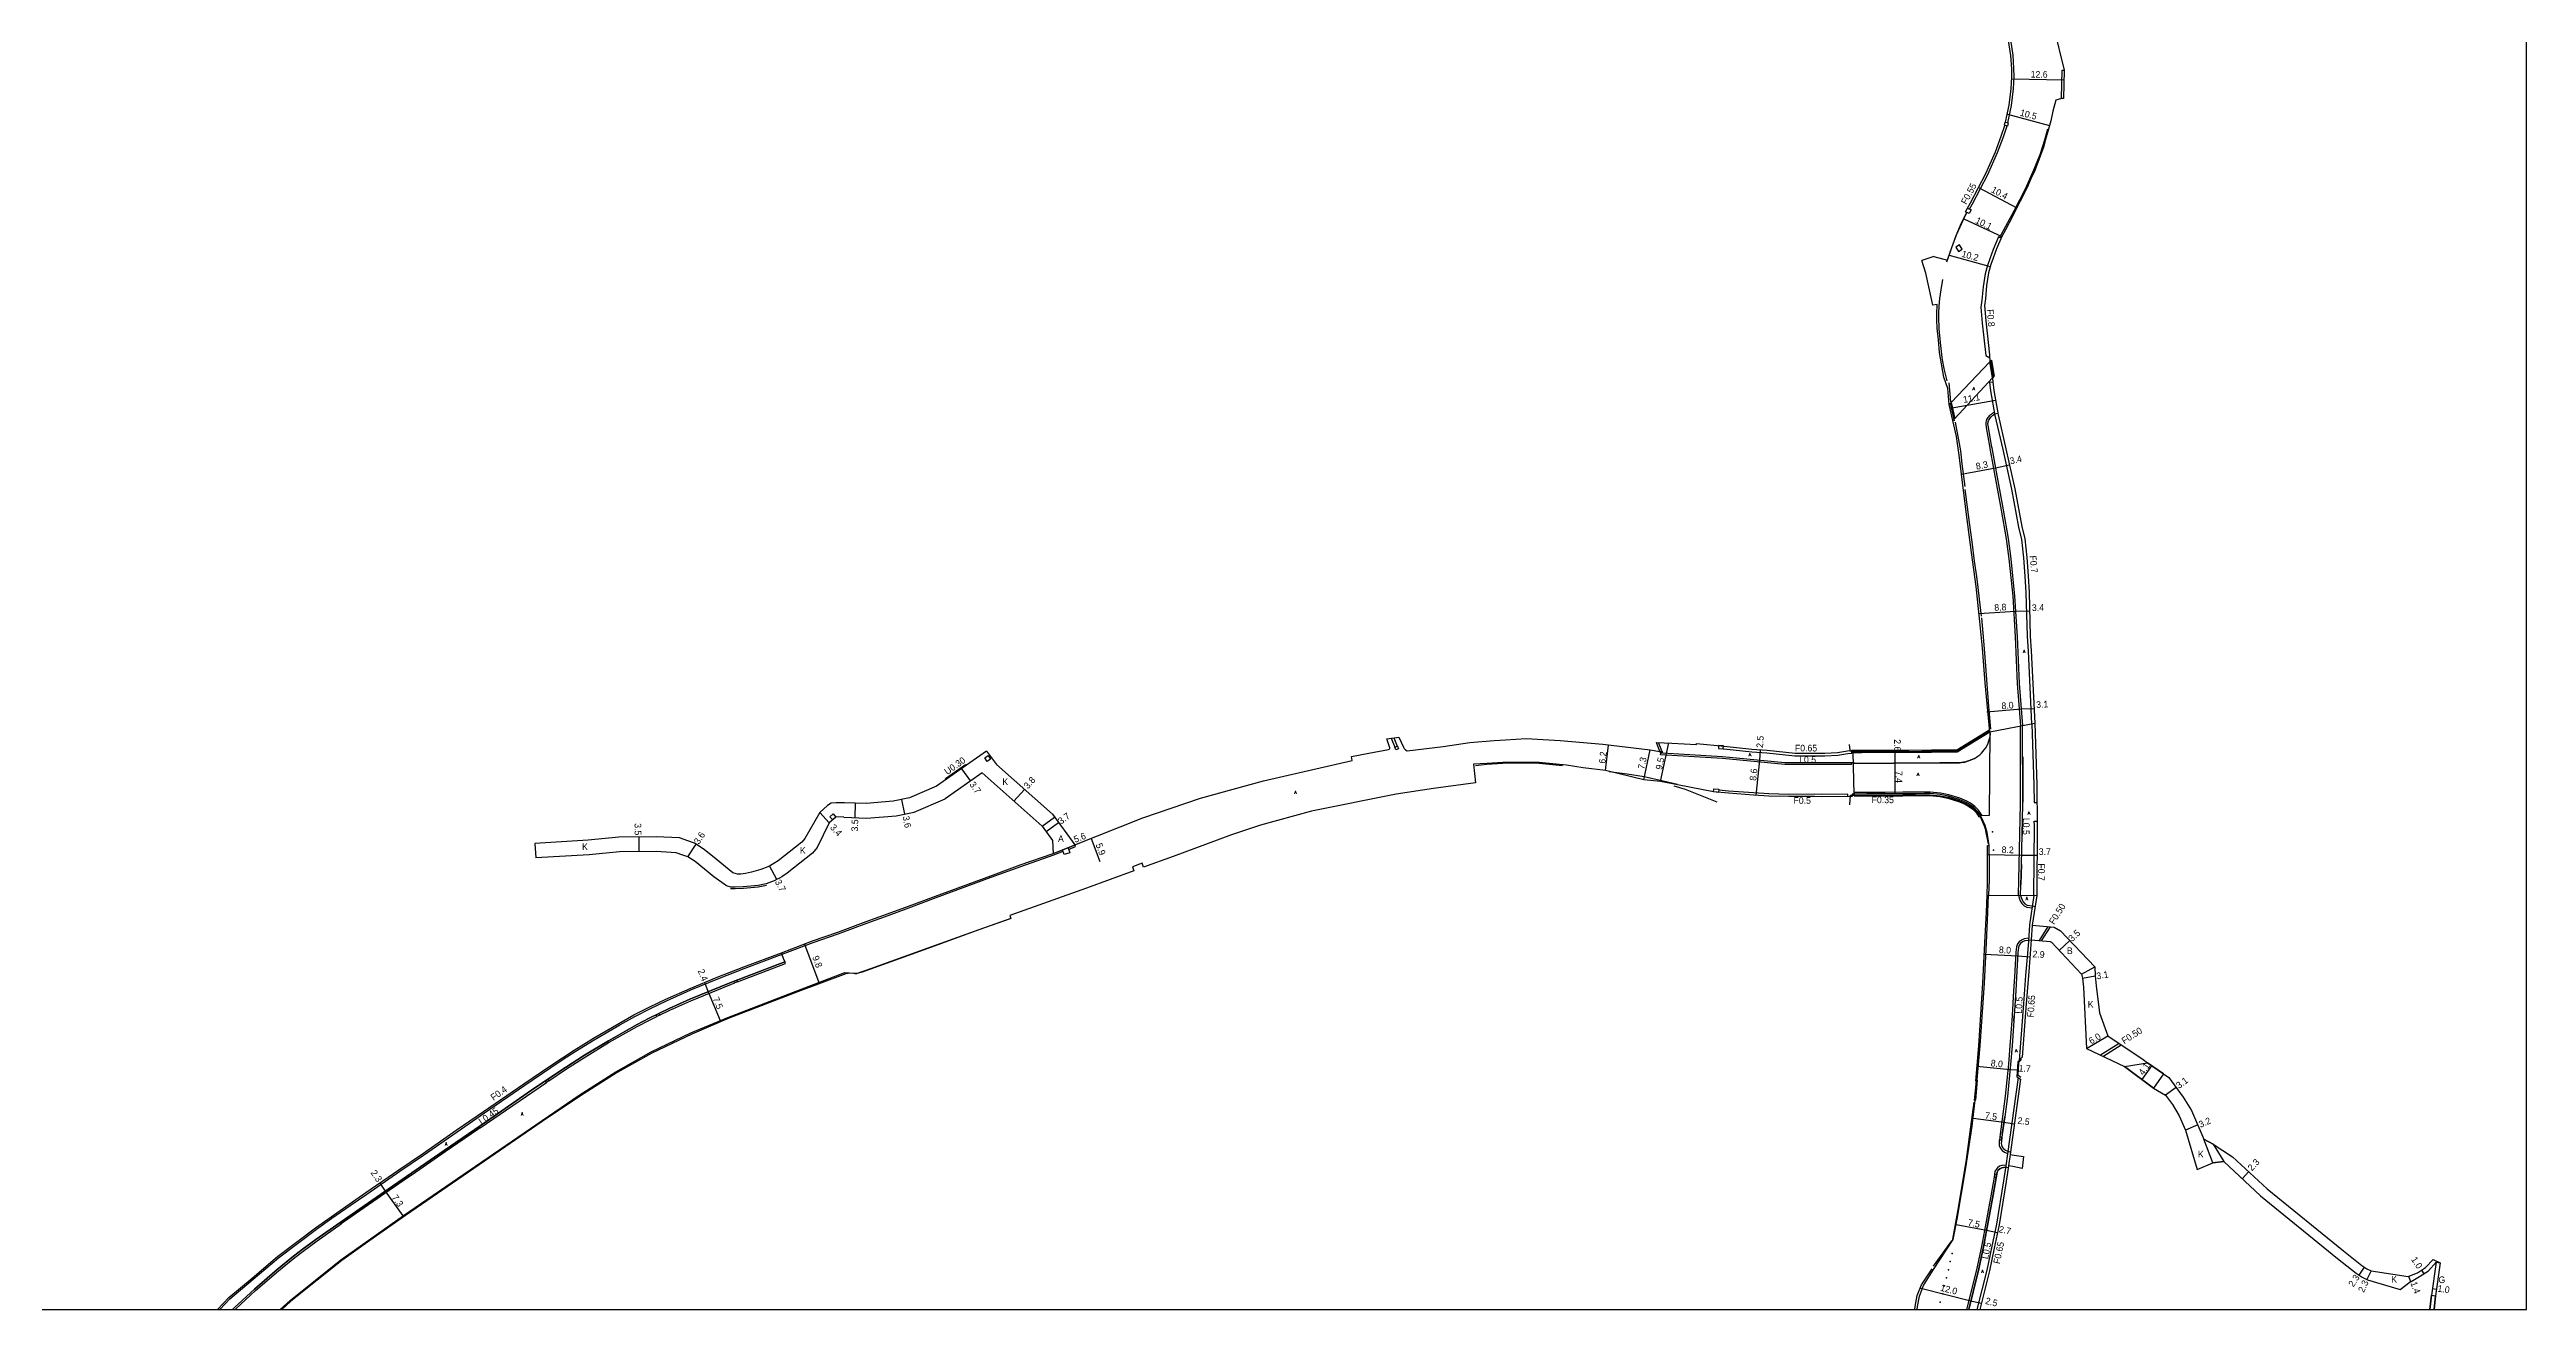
# Model space of a CAD drawing. Header units: metres. Extents: x -4000 to -800, y -99000 to -96000.
# Drawn here: x -1396 to -800, y -99000 to -98697 of the extents above; entities that cross this region are included whole.
import ezdxf

# ---------------------------------------------------------------- set-up
doc = ezdxf.new("R2010")
doc.units = ezdxf.units.M
doc.header["$LTSCALE"] = 2.5
for name, color, linetype in [('側溝・桝', 7, 'Continuous'), ('図郭', 7, 'Continuous'), ('幅員', 7, 'Continuous'), ('歩道・分離帯・安全施設', 7, 'Continuous'), ('舗装', 7, 'Continuous'), ('道路', 7, 'Continuous')]:
    doc.layers.add(name, color=color, linetype=linetype)
doc.styles.get("Standard").update_dxf_attribs({"font": ''})
doc.styles.add('YOKO_DECO', font='txt.shx', dxfattribs={"bigfont": 'extfont.shx'})
doc.styles.get('Standard').set_extended_font_data('@MS PGothic')

msp = doc.modelspace()

# ---------------------------------------------------------------- linework, layer by layer
at = {"layer": '側溝・桝'}
for points in [[(-924.72, -98714.58), (-923.82, -98710.43), (-923.32, -98706.43), (-923.19, -98703.56), (-923.23, -98701.54), (-923.41, -98698.3), (-924.08, -98694.18), (-924.71, -98691.38), (-925.38, -98689.04), (-927.08, -98684.27), (-928.89, -98680.14), (-931.17, -98675.77)], [(-911.84, -98708.72), (-911.67, -98701.88), (-911.18, -98701.94)], [(-933.92, -98735.35), (-933.23, -98734.08), (-929.5, -98727), (-927.16, -98721.76), (-925.76, -98717.98), (-924.91, -98715.34)], [(-926.32, -98742.26), (-926.94, -98741.99), (-928.26, -98745.03), (-929.07, -98747.28), (-929.62, -98748.9), (-930.18, -98750.93), (-930.67, -98754.03), (-930.94, -98757.26), (-931.18, -98758.96), (-930.88, -98762.75), (-930.01, -98770.52), (-929.07, -98771.13)], [(-918.92, -98859.12), (-919.78, -98841.65), (-920.02, -98838.08), (-920.27, -98827.59), (-920.51, -98823.62), (-920.87, -98819.24), (-921.37, -98814.79), (-922.08, -98811.81), (-923.73, -98802.72), (-925.86, -98793.18), (-927.75, -98784.99), (-928.79, -98779.05), (-929.02, -98776.93), (-928.3, -98776.86)], [(-927.88, -98784.21), (-928.41, -98784.48), (-928.59, -98784.6), (-928.75, -98784.72), (-928.86, -98784.8), (-928.96, -98784.88), (-929.11, -98785.01), (-929.18, -98785.08), (-929.38, -98785.29), (-929.52, -98785.46), (-929.69, -98785.71), (-929.82, -98785.98), (-929.95, -98786.33), (-930.01, -98786.66), (-930.04, -98787.02), (-929.89, -98787.87), (-929.15, -98792.32), (-929.02, -98792.88), (-928.12, -98797.72), (-926.3, -98807.72), (-925.13, -98814.66), (-924.43, -98819.49), (-923.54, -98828.47), (-922.96, -98838.25), (-922.46, -98849.43), (-921.68, -98859.65)], [(-1073, -98862.61), (-1072.09, -98864.76)], [(-1072.39, -98862.52), (-1071.54, -98864.53)], [(-1007.93, -98865.63), (-1008.69, -98863.64)], [(-922.18, -98900.39), (-921.96, -98892.97), (-921.64, -98878.46), (-921.68, -98859.65)], [(-918.92, -98859.12), (-918.44, -98873.81), (-918.39, -98878.06), (-917.7, -98878.06)], [(-1179.97, -98872.5), (-1180.14, -98872.25), (-1175.37, -98868.9), (-1175.2, -98869.15)], [(-962.29, -98868.46), (-962.29, -98868.94), (-969.03, -98868.96), (-978.37, -98868.91), (-993.34, -98867.45), (-1008.21, -98866.56), (-1008.19, -98866.27)], [(-993.14, -98865.12), (-992.98, -98865.13), (-986.29, -98865.89), (-982.65, -98866.13), (-975.9, -98866.82), (-968.71, -98866.82), (-965.59, -98866.71), (-963.18, -98866.3), (-962.2, -98866.17), (-962.2, -98866.01)], [(-963.21, -98876.61), (-963.22, -98876.08), (-969.4, -98876.13), (-971.19, -98876.07), (-977.36, -98876.11), (-982.15, -98876), (-985.86, -98875.77), (-991.84, -98875.31), (-994.21, -98875.08)], [(-931.3, -98881.27), (-930.99, -98881.07), (-931.25, -98880.65), (-931.8, -98879.89), (-932.67, -98878.99), (-933.71, -98878.25), (-934.55, -98877.74), (-936.26, -98877.03), (-938.9, -98876.21), (-940.92, -98875.8), (-943.39, -98875.54), (-944.73, -98875.54), (-946.93, -98875.58), (-949.94, -98875.61), (-954.24, -98875.63), (-958.61, -98875.63), (-961.71, -98875.65), (-961.7, -98876.02)], [(-918.43, -98900.43), (-918.33, -98883.62), (-918.34, -98882.53), (-917.65, -98882.52)], [(-1354.67, -99000), (-1352.26, -98997.45), (-1346.66, -98992.73), (-1340.55, -98987.6), (-1331.42, -98980.67), (-1327.69, -98978.03), (-1323.33, -98974.99), (-1319.3, -98972.24), (-1311.39, -98966.76), (-1305.71, -98962.88), (-1297.57, -98957.24), (-1291, -98952.7), (-1281.34, -98946.02), (-1275.08, -98941.77), (-1272.07, -98939.8), (-1269.23, -98937.99), (-1264.63, -98935.11), (-1258.51, -98931.54), (-1254.89, -98929.51), (-1251.09, -98927.6), (-1247.22, -98925.74), (-1241.36, -98923.15), (-1234.93, -98920.48), (-1228.54, -98917.99), (-1219.47, -98914.58), (-1211.99, -98911.74), (-1205.95, -98909.66), (-1199.07, -98907.06), (-1193.97, -98905.23), (-1188.94, -98903.36), (-1182.4, -98900.94), (-1169.14, -98896.04), (-1162.07, -98893.43), (-1154.12, -98890.66), (-1151.88, -98889.79)], [(-1154.3, -98890.3), (-1152.01, -98889.41)], [(-1150.69, -98888.97), (-1149.08, -98888.27)], [(-1150.56, -98889.35), (-1148.88, -98888.67)], [(-1148.88, -98888.67), (-1149.08, -98888.27)], [(-922.18, -98900.39), (-922, -98901.05), (-921.74, -98901.71), (-921.34, -98902.33), (-920.75, -98902.88), (-920.11, -98903.22), (-918.9, -98903.43)], [(-918.43, -98900.43), (-919.49, -98907.52), (-919.78, -98911.4), (-920.02, -98914.42)], [(-919.73, -98910.71), (-920.76, -98910.82), (-921.46, -98911.15), (-921.99, -98911.54), (-922.39, -98912.09), (-922.64, -98912.75), (-922.8, -98914.03), (-923.13, -98920.11), (-923.32, -98923.33), (-923.69, -98929.33), (-923.78, -98930.52), (-924.22, -98936.56), (-924.56, -98940.99), (-925.32, -98948.73), (-925.98, -98953.58), (-926.55, -98957.84), (-926.64, -98958.52)], [(-918.84, -98907.6), (-919.1, -98911.09)], [(-915.06, -98907.91), (-917.16, -98911.25)], [(-916.59, -98911.3), (-914.49, -98907.96)], [(-1230.18, -98921.17), (-1218.67, -98916.8), (-1218.82, -98916.41)], [(-920.02, -98914.42), (-920.43, -98919.7), (-920.96, -98926.37), (-921.99, -98940.08)], [(-1248.93, -98929.21), (-1246.45, -98928.02), (-1241.43, -98925.78), (-1231.65, -98921.73), (-1230.82, -98921.41)], [(-1275.54, -98944.99), (-1271.28, -98942.14), (-1266.76, -98939.21), (-1261.01, -98935.74), (-1254.3, -98931.93), (-1251.2, -98930.31), (-1249.55, -98929.51)], [(-897.94, -98936.04), (-902.39, -98938.87)], [(-901.85, -98939.12), (-897.48, -98936.34)], [(-1292.06, -98956.33), (-1276.13, -98945.39)], [(-922.24, -98944.21), (-924.78, -98962.54), (-925.23, -98965.48), (-925.79, -98969.09), (-927.41, -98979.5), (-928.64, -98985.19)], [(-1292.63, -98956.72), (-1300.44, -98962.1), (-1308.44, -98967.6)], [(-926.72, -98959.18), (-926.76, -98959.45), (-926.81, -98960.06), (-926.78, -98960.53), (-926.63, -98960.98), (-926.35, -98961.43), (-926.05, -98961.8), (-925.53, -98962.14), (-924.77, -98962.46)], [(-925.2, -98965.29), (-926.14, -98965.35), (-926.7, -98965.51), (-927.16, -98965.9), (-927.51, -98966.34), (-927.81, -98966.84), (-927.9, -98967.44)], [(-924.15, -98962.75), (-924.56, -98965.44)], [(-1309.04, -98968.01), (-1313.93, -98971.38), (-1324.88, -98979.01)], [(-928.03, -98968.21), (-928.7, -98972.3), (-930.35, -98981.02), (-931.03, -98984.86), (-932.17, -98990.08), (-933.52, -98995.62), (-934.62, -99000)], [(-1351.01, -99000), (-1350.91, -98999.9), (-1346.05, -98995.43), (-1340.57, -98990.69), (-1336.64, -98987.53), (-1334.59, -98985.94), (-1331.29, -98983.52), (-1325.48, -98979.43)], [(-928.64, -98985.19), (-929.78, -98990.53), (-932.14, -99000)]]:
    msp.add_lwpolyline(points, dxfattribs=at)
for points in [[(-925.36, -98714.41), (-924.59, -98714.61), (-924.79, -98715.38), (-925.55, -98715.18)], [(-934.03, -98736.43), (-934.87, -98735.96), (-934.4, -98735.08), (-933.55, -98735.55)], [(-936.6, -98745.51), (-935.73, -98745), (-936.36, -98743.95), (-937.22, -98744.46)], [(-994.25, -98864.37), (-994.31, -98865.08), (-993.15, -98865.18), (-993.09, -98864.47)], [(-1169.92, -98866.78), (-1169.35, -98867.6), (-1170.17, -98868.17), (-1170.74, -98867.35)], [(-1071.22, -98865.12), (-1071.88, -98865.4), (-1072.14, -98864.78), (-1071.48, -98864.5)], [(-1007.93, -98865.63), (-1007.75, -98866.1), (-1008.19, -98866.27), (-1008.37, -98865.8)], [(-995.39, -98874.78), (-994.2, -98874.89), (-994.26, -98875.62), (-995.45, -98875.51)], [(-1207.21, -98880.81), (-1206.54, -98881.55), (-1207.28, -98882.23), (-1207.95, -98881.49)], [(-1152.01, -98889.41), (-1150.69, -98888.97), (-1150.29, -98890.15), (-1151.61, -98890.59)], [(-1230.33, -98920.77), (-1230.18, -98921.17), (-1230.82, -98921.41), (-1230.97, -98921.01)], [(-1249.55, -98929.51), (-1249.73, -98929.13), (-1249.11, -98928.83), (-1248.93, -98929.21)], [(-1276.37, -98945.03), (-1275.78, -98944.64), (-1275.54, -98944.99), (-1276.13, -98945.39)], [(-1292.87, -98956.36), (-1292.31, -98955.98), (-1292.06, -98956.33), (-1292.63, -98956.72)], [(-926.12, -98958.58), (-926.64, -98958.52), (-926.72, -98959.18), (-926.21, -98959.25)], [(-1309.28, -98967.66), (-1308.68, -98967.25), (-1308.44, -98967.6), (-1309.04, -98968.01)], [(-927.4, -98967.53), (-927.9, -98967.44), (-928.03, -98968.21), (-927.52, -98968.29)], [(-1325.71, -98979.08), (-1325.12, -98978.67), (-1324.88, -98979.01), (-1325.48, -98979.43)]]:
    msp.add_lwpolyline(points, close=True, dxfattribs=at)
at = {"layer": '図郭'}
msp.add_lwpolyline([(-1600, -99000), (-800, -99000), (-800, -98400), (-1600, -98400)], close=True, dxfattribs=at)
at = {"layer": '幅員'}
for points in [[(-923.77, -98703.98), (-911.22, -98704.21)], [(-924.83, -98712.5), (-914.72, -98715.24)], [(-931.78, -98730.16), (-922.57, -98735.01)], [(-935.31, -98737.68), (-926.17, -98741.9)], [(-938.8, -98746.45), (-928.93, -98749.15)], [(-938.61, -98783.24), (-927.66, -98781.32)], [(-935.84, -98799.09), (-927.67, -98797.56)], [(-927.67, -98797.56), (-924.31, -98796.81)], [(-931.65, -98832.59), (-922.86, -98832.06)], [(-922.86, -98832.06), (-919.45, -98831.98)], [(-929.77, -98856.25), (-921.48, -98855.57)], [(-921.48, -98855.57), (-918.4, -98855.42)], [(-1021.46, -98870.39), (-1020.73, -98864.24)], [(-1008.2, -98873.04), (-1006.22, -98863.75)], [(-1176.31, -98869.93), (-1174.18, -98872.96)], [(-1012.25, -98872.57), (-1010.73, -98865.43)], [(-985.19, -98876.35), (-984.36, -98867.84)], [(-984.36, -98867.84), (-984.2, -98865.37)], [(-951.91, -98865.95), (-951.9, -98868.59)], [(-951.9, -98868.59), (-951.88, -98875.99)], [(-1161.19, -98874.9), (-1163.73, -98877.74)], [(-1208.12, -98882.99), (-1210.41, -98880.47)], [(-1201.86, -98878.2), (-1201.97, -98881.7)], [(-1190.78, -98877.36), (-1190.05, -98880.89)], [(-1253.93, -98886.37), (-1253.88, -98889.87)], [(-1242.09, -98891.14), (-1240.13, -98888.11)], [(-1152.98, -98882.94), (-1155.96, -98885.13)], [(-1145.1, -98886.69), (-1143.08, -98892.22)], [(-1220.72, -98896.58), (-1222.48, -98893.32)], [(-1154.3, -98890.3), (-1149.08, -98888.27)], [(-929.58, -98890.56), (-921.39, -98890.74)], [(-921.39, -98890.74), (-917.68, -98890.76)], [(-912.35, -98913.63), (-909.8, -98911.24)], [(-1214.1, -98912.12), (-1210.62, -98921.32)], [(-930.36, -98914.53), (-922.34, -98914.95)], [(-922.34, -98914.95), (-919.42, -98915.18)], [(-1238.12, -98921.37), (-1237.21, -98923.57)], [(-1237.21, -98923.57), (-1234.32, -98930.52)], [(-906.76, -98920.28), (-903.71, -98919.75)], [(-905.83, -98937.27), (-900.67, -98934.21)], [(-932.13, -98941.49), (-924.16, -98942.27)], [(-892.42, -98944.7), (-890.07, -98941.36)], [(-924.16, -98942.27), (-922.42, -98942.37)], [(-884.26, -98946.58), (-886.76, -98948.42)], [(-933.08, -98953.97), (-925.64, -98954.97)], [(-925.64, -98954.97), (-923.12, -98955.32)], [(-879.05, -98955.62), (-881.98, -98956.9)], [(-1316.2, -98969.6), (-1314.87, -98971.52)], [(-1314.87, -98971.52), (-1310.64, -98977.5)], [(-868.36, -98968.55), (-866.8, -98966.86)], [(-937.15, -98979.56), (-929.81, -98980.95)], [(-929.81, -98980.95), (-927.18, -98981.51)], [(-945.62, -98994.86), (-933.57, -98997.89)], [(-840.22, -98991.77), (-838.96, -98989.85)], [(-837.38, -98990.7), (-838.35, -98992.78)], [(-828.36, -98992), (-827.88, -98993.31)], [(-825.22, -98990.56), (-824.67, -98991.4)], [(-822.64, -98994.99), (-821.65, -98995.13)], [(-933.57, -98997.89), (-931.1, -98998.5)]]:
    msp.add_lwpolyline(points, dxfattribs=at)
at = {"layer": '歩道・分離帯・安全施設'}
for points in [[(-915.17, -98716.08), (-915.9, -98718.79), (-917.05, -98722.27), (-918.69, -98726.41), (-920.57, -98730.58), (-923.19, -98735.71), (-925.82, -98740.6), (-926.78, -98742.35)], [(-934.64, -98736.19), (-936.17, -98739.26), (-937.22, -98741.75), (-938.68, -98745.77), (-939.45, -98748.09)], [(-940.41, -98752.24), (-940.86, -98754.72), (-941.11, -98756.85), (-941.29, -98758.65), (-941.37, -98760.34), (-941.37, -98761.31), (-941.28, -98764.14), (-940.95, -98767.4), (-940.57, -98771), (-940.45, -98772.02), (-940.21, -98773.24), (-939.94, -98774.4), (-939.37, -98776.64)], [(-928.9, -98771.8), (-928.27, -98775.92)], [(-938.87, -98777.09), (-938.53, -98781.67)], [(-938.56, -98782.03), (-938.07, -98784.2), (-937.58, -98786.25)], [(-937.36, -98786.6), (-937.03, -98788.32), (-936.54, -98790.86), (-936.13, -98793.51), (-935.74, -98796.63), (-935.05, -98802.08)], [(-927.1, -98784.52), (-927.8, -98784.69), (-928.17, -98784.89), (-928.33, -98784.99), (-928.48, -98785.09), (-928.57, -98785.17), (-928.66, -98785.24), (-928.79, -98785.35), (-928.86, -98785.41), (-929.04, -98785.59), (-929.15, -98785.73), (-929.28, -98785.94), (-929.39, -98786.16), (-929.5, -98786.46), (-929.55, -98786.72), (-929.57, -98787), (-929.43, -98787.79), (-928.69, -98792.23), (-928.57, -98792.79), (-927.66, -98797.63), (-925.84, -98807.64), (-924.67, -98814.58), (-923.97, -98819.43), (-923.08, -98828.44), (-922.49, -98838.22), (-922, -98849.41), (-921.16, -98859.55)], [(-927.8, -98784.69), (-928.17, -98784.89), (-928.33, -98784.99), (-928.48, -98785.09), (-928.57, -98785.17), (-928.66, -98785.24), (-928.79, -98785.35), (-928.86, -98785.41), (-929.04, -98785.59), (-929.15, -98785.73), (-929.28, -98785.94), (-929.39, -98786.16), (-929.5, -98786.46), (-929.55, -98786.72), (-929.57, -98787), (-929.43, -98787.79), (-928.69, -98792.23), (-928.57, -98792.79), (-927.66, -98797.63), (-925.84, -98807.64), (-924.67, -98814.58), (-923.97, -98819.43), (-923.08, -98828.44), (-922.49, -98838.22), (-922, -98849.41), (-921.16, -98859.55)], [(-928.86, -98785.41), (-929.04, -98785.59), (-929.15, -98785.73), (-929.28, -98785.94), (-929.39, -98786.16), (-929.5, -98786.46), (-929.55, -98786.72), (-929.57, -98787), (-929.43, -98787.79), (-928.69, -98792.23), (-928.57, -98792.79), (-927.66, -98797.63), (-925.84, -98807.64), (-924.67, -98814.58), (-923.97, -98819.43), (-923.08, -98828.44), (-922.49, -98838.22), (-922, -98849.41), (-921.16, -98859.55)], [(-931.07, -98833.23), (-931.53, -98829.15), (-931.88, -98826.33), (-932.19, -98823.72), (-932.69, -98820.01), (-933.32, -98815.36), (-933.95, -98810.72), (-934.41, -98807.03), (-934.96, -98802.74)], [(-931.06, -98833.68), (-930.75, -98837.34), (-930.42, -98841.14), (-930.1, -98845.3), (-929.77, -98849.58), (-929.33, -98854.95), (-928.91, -98860.46)], [(-1008.37, -98865.8), (-1007.75, -98866.1), (-993.29, -98866.97), (-989.97, -98867.29), (-978.33, -98868.43), (-969.02, -98868.48), (-962.29, -98868.46), (-961.72, -98868.44), (-961.72, -98868.65), (-952.23, -98868.6), (-941.07, -98868.53), (-936.34, -98868.51), (-935.4, -98868.4), (-935.03, -98868.35), (-934.37, -98868.16), (-933.51, -98867.81), (-932.7, -98867.45), (-932.27, -98867.19), (-931.89, -98866.92), (-931.48, -98866.58), (-931.05, -98866.18), (-930.71, -98865.81), (-930.38, -98865.4), (-930.03, -98864.89), (-929.71, -98864.34), (-929.47, -98863.81), (-929.25, -98863.24), (-929.1, -98862.71), (-928.99, -98862.19), (-928.91, -98861.62), (-929.02, -98861.05)], [(-1007.75, -98866.1), (-993.29, -98866.97), (-989.97, -98867.29), (-978.33, -98868.43), (-969.02, -98868.48), (-962.29, -98868.46), (-961.72, -98868.44), (-961.72, -98868.65), (-952.23, -98868.6), (-941.07, -98868.53), (-936.34, -98868.51), (-935.4, -98868.4), (-935.03, -98868.35), (-934.37, -98868.16), (-933.51, -98867.81), (-932.7, -98867.45), (-932.27, -98867.19), (-931.89, -98866.92), (-931.48, -98866.58), (-931.05, -98866.18), (-930.71, -98865.81), (-930.38, -98865.4), (-930.03, -98864.89), (-929.71, -98864.34), (-929.47, -98863.81), (-929.25, -98863.24), (-929.1, -98862.71), (-928.99, -98862.19), (-928.91, -98861.62), (-929.02, -98861.05)], [(-962.67, -98865.51), (-962.66, -98865.51), (-962.76, -98864.08)], [(-929.2, -98860.99), (-936.96, -98865.75), (-953.91, -98865.84), (-961.64, -98865.82), (-962.68, -98865.72)], [(-921.66, -98900.4), (-921.44, -98892.98), (-921.12, -98878.46), (-921.16, -98859.55)], [(-921.66, -98900.4), (-921.44, -98892.98), (-921.12, -98878.46), (-921.16, -98859.55)], [(-1052.71, -98869.16), (-1050.02, -98868.87), (-1046.16, -98868.57), (-1041.74, -98868.5), (-1037.42, -98868.6), (-1031.81, -98869.17)], [(-989.97, -98867.29), (-978.33, -98868.43), (-969.02, -98868.48), (-962.29, -98868.46)], [(-932.7, -98867.45), (-933.51, -98867.81), (-934.37, -98868.16), (-935.03, -98868.35), (-935.4, -98868.4), (-936.34, -98868.51), (-941.07, -98868.53), (-952.23, -98868.6), (-961.72, -98868.65)], [(-921.14, -98867.05), (-921.12, -98877.95)], [(-1020.6, -98870.63), (-1016.24, -98871.13), (-1012.12, -98871.82), (-1007.62, -98872.85), (-1004.11, -98873.69)], [(-1005.02, -98874.05), (-1002.26, -98874.85), (-994.7, -98877.89)], [(-962.74, -98878.59), (-962.57, -98876.29), (-961.76, -98876.29)], [(-961.57, -98876.28), (-949.92, -98876.24), (-946.89, -98876.21), (-943.43, -98876.19), (-941, -98876.42), (-939.05, -98876.8), (-936.49, -98877.58), (-934.85, -98878.3), (-934.09, -98878.75), (-933.07, -98879.45), (-932.3, -98880.28), (-931.97, -98880.75), (-931.68, -98881.22)], [(-931.36, -98881.45), (-930.43, -98883.66), (-930.18, -98884.38), (-929.97, -98885.24), (-929.41, -98888.03)], [(-921.2, -98882.17), (-921.28, -98885.93)], [(-929.31, -98888.24), (-929.19, -98892.84), (-929.23, -98896.66), (-929.36, -98900.32)], [(-921.44, -98892.98), (-921.58, -98897.81)], [(-1231.82, -98898.74), (-1230.72, -98898.76), (-1228.77, -98898.69), (-1225.19, -98898.38), (-1223.2, -98897.96)], [(-1164.61, -98906.02), (-1172.11, -98908.67), (-1184.43, -98913.18), (-1200.21, -98918.91), (-1201.39, -98919.17), (-1202.89, -98919.13), (-1204.13, -98919.3), (-1215.47, -98923.49), (-1232.39, -98930.04), (-1241.18, -98933.75), (-1250.74, -98938.35), (-1259.15, -98942.99), (-1267.94, -98948.6), (-1277.12, -98954.78), (-1310.04, -98977.4), (-1318.6, -98983.4), (-1325.28, -98988.26), (-1337.55, -98998), (-1339.75, -99000)], [(-932.05, -98944.68), (-931.38, -98936.55), (-930.36, -98921.49), (-929.85, -98911.8), (-929.51, -98904.49), (-929.36, -98900.32)], [(-921.66, -98900.4), (-921.51, -98900.95), (-921.3, -98901.5), (-920.99, -98901.98), (-920.6, -98902.41), (-920.08, -98902.72), (-918.82, -98902.94)], [(-921.66, -98900.4), (-921.51, -98900.95), (-921.3, -98901.5), (-920.99, -98901.98), (-920.6, -98902.41), (-920.08, -98902.72), (-918.82, -98902.94), (-918.16, -98903.05)], [(-919.11, -98911.17), (-920.62, -98911.33), (-921.18, -98911.59), (-921.67, -98911.94), (-921.99, -98912.4), (-922.16, -98912.92), (-922.3, -98914.17), (-922.61, -98920.14), (-922.8, -98923.37), (-923.17, -98929.36), (-923.26, -98930.56), (-923.7, -98936.6), (-924.04, -98941.04), (-924.8, -98948.8), (-925.46, -98953.65), (-926.04, -98957.91), (-926.24, -98959.51), (-926.28, -98960.06), (-926.26, -98960.43), (-926.14, -98960.78), (-925.93, -98961.14), (-925.7, -98961.4), (-925.29, -98961.68), (-924.07, -98962.18)], [(-919.77, -98911.24), (-920.62, -98911.33), (-921.18, -98911.59), (-921.67, -98911.94), (-921.99, -98912.4), (-922.16, -98912.92), (-922.3, -98914.17), (-922.61, -98920.14), (-922.8, -98923.37), (-923.17, -98929.36), (-923.26, -98930.56), (-923.7, -98936.6), (-924.04, -98941.04), (-924.8, -98948.8), (-925.46, -98953.65), (-926.04, -98957.91), (-926.24, -98959.51), (-926.28, -98960.06), (-926.26, -98960.43), (-926.14, -98960.78), (-925.93, -98961.14), (-925.7, -98961.4), (-925.29, -98961.68), (-924.69, -98961.92)], [(-1219.65, -98914.22), (-1219.51, -98914.6), (-1219.17, -98915.49), (-1218.82, -98916.41), (-1227.99, -98919.88), (-1231.81, -98921.33), (-1241.6, -98925.39), (-1246.63, -98927.63), (-1249.11, -98928.83), (-1251.39, -98929.93), (-1254.5, -98931.56), (-1261.22, -98935.37), (-1266.98, -98938.85), (-1271.52, -98941.78), (-1278.87, -98946.71), (-1290.55, -98954.77), (-1300.68, -98961.75), (-1314.18, -98971.03), (-1325.71, -98979.08), (-1331.56, -98983.16), (-1334.86, -98985.58), (-1336.92, -98987.18), (-1340.86, -98990.35), (-1346.35, -98995.09), (-1351.23, -98999.57), (-1351.64, -99000)], [(-1219.51, -98914.6), (-1219.17, -98915.49), (-1218.82, -98916.41), (-1227.99, -98919.88), (-1231.81, -98921.33), (-1241.6, -98925.39), (-1246.63, -98927.63), (-1249.11, -98928.83), (-1251.39, -98929.93), (-1254.5, -98931.56), (-1261.22, -98935.37), (-1266.98, -98938.85), (-1271.52, -98941.78), (-1278.87, -98946.71), (-1290.55, -98954.77), (-1300.68, -98961.75), (-1314.18, -98971.03), (-1325.71, -98979.08), (-1331.56, -98983.16), (-1334.86, -98985.58), (-1336.92, -98987.18), (-1340.86, -98990.35), (-1346.35, -98995.09), (-1351.23, -98999.57), (-1351.64, -99000)], [(-1351.64, -99000), (-1351.23, -98999.57), (-1346.35, -98995.09), (-1340.86, -98990.35), (-1336.92, -98987.18), (-1334.86, -98985.58), (-1331.56, -98983.16), (-1325.71, -98979.08), (-1314.18, -98971.03), (-1300.68, -98961.75), (-1290.55, -98954.77), (-1278.87, -98946.71), (-1271.52, -98941.78), (-1266.98, -98938.85), (-1261.22, -98935.37), (-1254.5, -98931.56), (-1251.39, -98929.93), (-1249.11, -98928.83), (-1246.63, -98927.63), (-1241.6, -98925.39), (-1231.81, -98921.33), (-1227.99, -98919.88), (-1218.82, -98916.41)], [(-923.26, -98930.56), (-923.17, -98929.36)], [(-923.7, -98936.6), (-924.04, -98941.04), (-924.8, -98948.79)], [(-921.6, -98944.22), (-922.24, -98943.7), (-922.08, -98940.53), (-921.43, -98939.9)], [(-932.71, -98949.76), (-932.26, -98944.93)], [(-937.93, -98983.11), (-936.73, -98976.44), (-934.64, -98963.92), (-933.59, -98956.08), (-932.81, -98950.13)], [(-926.04, -98957.91), (-925.46, -98953.65)], [(-934.1, -99000), (-933.03, -98995.74), (-931.67, -98990.2), (-930.53, -98984.96), (-929.84, -98981.12), (-928.2, -98972.39), (-927.31, -98967.01), (-927.01, -98966.52), (-926.65, -98966.14), (-926.19, -98965.92), (-925.75, -98965.84), (-925.28, -98965.81)], [(-924.64, -98965.91), (-925.28, -98965.81), (-925.75, -98965.84), (-926.19, -98965.92), (-926.65, -98966.14), (-927.01, -98966.52), (-927.31, -98967.01), (-928.2, -98972.39), (-929.84, -98981.12), (-930.53, -98984.96), (-931.67, -98990.2), (-933.03, -98995.74), (-934.1, -99000)], [(-942.58, -98989.58), (-938.18, -98983.5)], [(-947.07, -99000), (-947.02, -98999.26), (-946.48, -98996.66), (-945.46, -98994.1), (-942.92, -98990.21)]]:
    msp.add_lwpolyline(points, dxfattribs=at)
for p in [(-928.38, -98885.09, 83.58), (-928.16, -98889.51, 83.48), (-938.6, -98988.48, 82.5), (-938.11, -98986.53, 82.56), (-939.95, -98994.33, 82.44), (-939.46, -98992.4, 82.48), (-939.01, -98990.48, 82.48), (-940.96, -98998.25, 82.37), (-940.34, -98996.21, 82.4)]:
    msp.add_point(p, dxfattribs=at)
at = {"layer": '舗装'}
for points in [[(-938.35, -98781.82), (-929.01, -98772.1)], [(-928.41, -98775.89), (-937.46, -98785.73)], [(-929.02, -98861.05), (-929.16, -98881.22), (-931.3, -98881.27)], [(-961.7, -98876.02), (-961.89, -98866.01)], [(-1156.95, -98883.79), (-1153.96, -98881.6)], [(-907, -98919.33), (-903.83, -98917.59)], [(-821.73, -98988.63), (-820.74, -98988.78)], [(-822.87, -98996.59), (-821.87, -98996.7)]]:
    msp.add_lwpolyline(points, dxfattribs=at)
at = {"layer": '道路'}
for points in [[(-942.53, -98746.74), (-939.18, -98747.64), (-938.21, -98744.58), (-937.04, -98741.54), (-935.31, -98737.68), (-934.54, -98736.15), (-934.87, -98735.96), (-933.72, -98733.82), (-929.99, -98726.76), (-927.67, -98721.55), (-926.28, -98717.8), (-925.45, -98715.21), (-925.55, -98715.18), (-925.36, -98714.41), (-925.25, -98714.44), (-924.37, -98710.33), (-923.87, -98706.39), (-923.74, -98703.55), (-923.78, -98701.57), (-923.96, -98698.36), (-924.62, -98694.29)], [(-913.63, -98691.83), (-911.18, -98701.94), (-911.3, -98708.74), (-911.84, -98708.72), (-913.13, -98709.12), (-913.88, -98711.8), (-914.41, -98714.1), (-914.95, -98716.08), (-915.65, -98718.61), (-916.14, -98720.41), (-916.9, -98722.59), (-917.5, -98724.15), (-918.24, -98726.09), (-919.18, -98728.07), (-920.09, -98730.14), (-921.02, -98732.06), (-922.56, -98734.98), (-923.62, -98737.1), (-925.31, -98740.34), (-926.17, -98741.9), (-927.47, -98744.88), (-928.27, -98747.1), (-928.81, -98748.69), (-929.35, -98750.66), (-929.83, -98753.69), (-930.1, -98756.92), (-930.33, -98758.56), (-930.03, -98762.24), (-929.12, -98770.36), (-929.01, -98772.09), (-928.4, -98775.98), (-928.3, -98776.86), (-928.08, -98778.95), (-927.04, -98784.85), (-925.16, -98793.03), (-923.03, -98802.58), (-921.37, -98811.66), (-920.66, -98814.67), (-920.16, -98819.17), (-919.8, -98823.57), (-919.55, -98827.56), (-919.3, -98838.05), (-919.06, -98841.6), (-918.22, -98858.98)], [(-942.53, -98746.74), (-945.36, -98747.66)], [(-929.02, -98861.05), (-930.17, -98849.26), (-930.84, -98840.93), (-931.45, -98834.51), (-932.32, -98826.07), (-933.41, -98817.95), (-934.7, -98808.11), (-935.84, -98799.09), (-936.4, -98794.49), (-937.07, -98790.07), (-937.91, -98786.15), (-937.46, -98785.73), (-938.35, -98781.82), (-938.84, -98782.31), (-939.16, -98778.49), (-940.1, -98775.75), (-941.12, -98769.85), (-941.4, -98766.75), (-941.7, -98764), (-941.77, -98762.01), (-941.76, -98760.66), (-941.7, -98758.32), (-942.72, -98758.41), (-943, -98757.32), (-944.44, -98750.78), (-945.36, -98747.66)], [(-1149.08, -98888.27), (-1132.74, -98881.78), (-1118.88, -98877.02), (-1110.96, -98874.87), (-1103.66, -98872.84), (-1082.36, -98867.92), (-1082.52, -98867.03), (-1078.4, -98866.21), (-1073.64, -98865.32), (-1073.51, -98865.27), (-1073.38, -98865.18), (-1073.29, -98865.06), (-1073.28, -98864.91), (-1074.05, -98862.76)], [(-1074.05, -98862.76), (-1071.19, -98862.35)], [(-1071.19, -98862.35), (-1070.06, -98864.78), (-1069.85, -98865.1), (-1069.53, -98865.42), (-1069.17, -98865.62), (-1060.53, -98864.62), (-1054.05, -98863.67), (-1048.2, -98863.16), (-1045.47, -98862.95), (-1040.55, -98862.69), (-1032.34, -98863.13), (-1022.13, -98864.07), (-1010.73, -98865.43), (-1008.37, -98865.8), (-1009.17, -98863.61), (-1005.48, -98863.79), (-999.59, -98864.15), (-999.57, -98863.91), (-992.92, -98864.48), (-986.23, -98865.24), (-982.6, -98865.48), (-975.86, -98866.17), (-968.72, -98866.17), (-965.65, -98866.06), (-962.75, -98865.59), (-962.2, -98865.6), (-962.2, -98866.01), (-959.82, -98866.02), (-953.98, -98865.96), (-948.49, -98865.95), (-943.03, -98865.93), (-936.87, -98865.88), (-929.02, -98861.05)], [(-929.02, -98861.05), (-918.22, -98858.98)], [(-929.02, -98861.05), (-918.22, -98858.98)], [(-918.22, -98858.98), (-917.75, -98873.8), (-917.64, -98883.62), (-917.73, -98900.44)], [(-1170.27, -98865.69), (-1182.34, -98874.16), (-1188.78, -98876.95), (-1192.78, -98877.77), (-1199.27, -98878.28), (-1204.46, -98878.12), (-1206.47, -98878.14), (-1207.68, -98878.24), (-1208.51, -98878.75), (-1210.41, -98880.47)], [(-1170.27, -98865.69), (-1167.92, -98868.91)], [(-1167.92, -98868.91), (-1154.47, -98880.9), (-1149.08, -98888.27)], [(-1053.21, -98868.85), (-1052.69, -98873.34), (-1062.81, -98874.71), (-1071.83, -98876.05), (-1092.17, -98880.11), (-1104.38, -98883.55), (-1111.41, -98885.85), (-1125.4, -98891.04), (-1132.55, -98893.65), (-1132.9, -98892.69), (-1135.22, -98893.52), (-1134.86, -98894.5), (-1146.22, -98898.66), (-1164.67, -98905.27)], [(-1008.2, -98873.04), (-1012.25, -98872.57), (-1021.46, -98870.39), (-1026.83, -98869.74), (-1030.87, -98869.12), (-1037.41, -98868.47), (-1041.74, -98868.41), (-1046.16, -98868.45), (-1050.03, -98868.71), (-1053.21, -98868.85)], [(-1171.33, -98870.95), (-1180.22, -98877.19)], [(-1171.33, -98870.95), (-1156.95, -98883.79)], [(-929.71, -98900.32), (-929.56, -98897.34), (-929.56, -98892.86), (-929.6, -98888.43), (-929.17, -98888.44), (-929.71, -98885.25), (-930.17, -98883.62), (-931.13, -98881.53), (-931.3, -98881.27), (-931.56, -98880.86), (-932.08, -98880.13), (-932.91, -98879.27), (-933.91, -98878.55), (-934.72, -98878.07), (-936.38, -98877.38), (-939, -98876.57), (-940.97, -98876.17), (-943.41, -98875.91), (-944.73, -98875.91), (-946.93, -98875.95), (-949.94, -98875.98), (-954.23, -98875.99), (-958.61, -98876), (-961.7, -98876.02), (-962.12, -98876.02), (-962.13, -98876.6), (-969.4, -98876.66), (-971.2, -98876.61), (-977.36, -98876.64), (-982.17, -98876.53), (-985.9, -98876.31), (-991.89, -98875.84), (-995.45, -98875.51), (-1000.85, -98874.48), (-1008.2, -98873.04)], [(-1210.41, -98880.47), (-1214.02, -98886.75), (-1214.72, -98887.58), (-1220.39, -98892.07), (-1221.4, -98892.75), (-1222.25, -98893.19)], [(-1204.57, -98881.62), (-1206.32, -98881.54), (-1206.54, -98881.55), (-1208.12, -98882.99)], [(-1204.57, -98881.62), (-1199.18, -98881.79), (-1192.05, -98881.3)], [(-1192.05, -98881.3), (-1187.69, -98880.4), (-1180.22, -98877.19)], [(-1222.25, -98893.19), (-1222.9, -98893.55), (-1224.56, -98894.17), (-1226.77, -98894.83), (-1228.28, -98895.15), (-1229.37, -98895.3), (-1230.16, -98895.31), (-1231.26, -98894.94), (-1235.33, -98891.7), (-1238.21, -98889.35), (-1240.5, -98887.88), (-1242.1, -98887.32), (-1244.15, -98886.58), (-1249.75, -98886.31), (-1258.74, -98886.43), (-1266.08, -98887.15), (-1278.89, -98887.9)], [(-1278.89, -98887.9), (-1278.68, -98891.4)], [(-1208.12, -98882.99), (-1210.98, -98888.88), (-1212.13, -98890.25), (-1218.21, -98895.05), (-1219.5, -98895.93), (-1220.08, -98896.23), (-1220.65, -98896.53)], [(-1156.95, -98883.79), (-1154.47, -98887.17), (-1154.3, -98890.3)], [(-1355.22, -99000), (-1352.53, -98997.16), (-1346.92, -98992.43), (-1340.8, -98987.29), (-1331.65, -98980.35), (-1327.92, -98977.7), (-1323.56, -98974.66), (-1319.53, -98971.9), (-1311.61, -98966.43), (-1305.94, -98962.54), (-1297.8, -98956.91), (-1291.23, -98952.37), (-1281.57, -98945.69), (-1275.31, -98941.44), (-1272.29, -98939.46), (-1269.44, -98937.65), (-1264.84, -98934.77), (-1258.71, -98931.19), (-1255.08, -98929.16), (-1251.27, -98927.24), (-1247.38, -98925.37), (-1241.52, -98922.78), (-1235.08, -98920.11), (-1228.68, -98917.62), (-1219.61, -98914.21), (-1212.12, -98911.36), (-1206.08, -98909.28), (-1199.21, -98906.68), (-1194.11, -98904.85), (-1189.08, -98902.98), (-1182.54, -98900.56), (-1169.28, -98895.67), (-1162.21, -98893.05), (-1154.3, -98890.3)], [(-1220.65, -98896.53), (-1221.37, -98896.92), (-1223.26, -98897.63), (-1225.24, -98898.05), (-1228.79, -98898.36), (-1230.72, -98898.43), (-1231.77, -98898.41), (-1232.81, -98898.07), (-1235.83, -98895.94), (-1240.34, -98892.27), (-1242.09, -98891.14), (-1243.31, -98890.71), (-1244.9, -98890.13), (-1249.71, -98889.81), (-1258.55, -98889.93), (-1265.81, -98890.64), (-1278.68, -98891.4)], [(-1164.67, -98905.27), (-1164.45, -98905.93), (-1172.11, -98908.66), (-1184.41, -98913.1), (-1198.21, -98918.09), (-1201.61, -98919.29)], [(-937.83, -98983.19), (-936.91, -98978.29), (-935.82, -98972.14), (-934.81, -98965.9), (-933.3, -98955.88), (-932.56, -98949.64), (-932.41, -98949.57), (-931.98, -98944.82), (-932.44, -98945.05), (-931.7, -98936.56), (-930.7, -98921.51), (-930.23, -98911.84), (-929.87, -98904.47), (-929.71, -98900.32)], [(-929.71, -98900.32), (-917.73, -98900.44)], [(-929.71, -98900.32), (-917.73, -98900.44)], [(-917.73, -98900.44), (-918.84, -98907.6)], [(-919.1, -98911.09), (-919.36, -98914.43)], [(-919.1, -98911.09), (-914.57, -98911.47), (-914.18, -98911.68), (-907, -98919.33), (-906.76, -98920.28), (-906.55, -98922.47)], [(-918.84, -98907.6), (-913.53, -98908.04), (-912.01, -98908.89), (-903.83, -98917.59)], [(-919.36, -98914.43), (-919.78, -98919.76), (-920.3, -98926.42), (-921.28, -98939.33), (-922.31, -98940.41), (-922.51, -98944.02), (-921.63, -98944.63), (-924.15, -98962.75), (-923.22, -98962.87), (-920.96, -98963.22)], [(-903.83, -98917.59), (-903.7, -98919.75), (-903.47, -98922.17), (-902.69, -98928.65), (-900.67, -98934.21)], [(-1340.17, -99000), (-1337.73, -98997.83), (-1325.54, -98988.06), (-1310.52, -98977.42), (-1277.16, -98954.56), (-1268.23, -98948.45), (-1259.45, -98942.81), (-1250.96, -98938.07), (-1241.39, -98933.46), (-1232.47, -98929.75), (-1215.67, -98923.24), (-1204.37, -98918.96), (-1203.32, -98919), (-1202.28, -98919.13), (-1201.61, -98919.29)], [(-906.55, -98922.47), (-905.83, -98937.27)], [(-900.67, -98934.21), (-892.19, -98939.87), (-891.09, -98940.64)], [(-905.83, -98937.27), (-896.62, -98941.55)], [(-896.62, -98941.55), (-889.65, -98946.78), (-886.76, -98948.42), (-885.09, -98950.69), (-883.49, -98953.46)], [(-896.62, -98941.55), (-889.65, -98946.78)], [(-891.09, -98940.64), (-887.24, -98943.34), (-886.02, -98944.2), (-882.51, -98948.96), (-880.55, -98952.18), (-877.54, -98959.06), (-875.34, -98960.23), (-870.69, -98963.25)], [(-887.24, -98943.34), (-891.09, -98940.64)], [(-883.49, -98953.46), (-881.98, -98956.9), (-879.21, -98966.37)], [(-875.34, -98960.23), (-877.54, -98959.06)], [(-921.25, -98966.06), (-923.49, -98965.62), (-924.56, -98965.44), (-925.15, -98969.19), (-926.77, -98979.62), (-927.99, -98985.29)], [(-920.96, -98963.22), (-921.25, -98966.06)], [(-879.21, -98966.37), (-875.43, -98964.76), (-872.8, -98964.43), (-863.93, -98972.66)], [(-875.43, -98964.76), (-872.8, -98964.43)], [(-870.69, -98963.25), (-862.37, -98970.98)], [(-862.37, -98970.98), (-843.96, -98985.92), (-839.58, -98989.44), (-838.39, -98990.23), (-837.38, -98990.7), (-828.48, -98992.04), (-826.2, -98991.2), (-824.24, -98989.92), (-822.47, -98987.96)], [(-863.93, -98972.66), (-845.4, -98987.71), (-840.93, -98991.3), (-839.51, -98992.24), (-838.2, -98992.86), (-830.35, -98995.19), (-828, -98993.35), (-827.76, -98993.27), (-825.75, -98992.1), (-823.59, -98990.69), (-821.73, -98988.63)], [(-946.48, -99000), (-946.43, -98999.32), (-945.92, -98996.79), (-944.95, -98994.26), (-942.61, -98990.41), (-937.83, -98983.19)], [(-927.99, -98985.29), (-929.15, -98990.67), (-931.47, -99000)], [(-821.73, -98988.63), (-822.87, -98996.59), (-823.22, -99000)], [(-822.47, -98987.96), (-820.74, -98988.78)], [(-820.74, -98988.78), (-821.87, -98996.7), (-822.22, -99000)], [(-822.87, -98996.59), (-823.22, -99000)], [(-823.22, -99000), (-822.87, -98996.59), (-821.87, -98996.7), (-822.22, -99000)], [(-822.22, -99000), (-821.87, -98996.7)]]:
    msp.add_lwpolyline(points, dxfattribs=at)
for points in [[(-937.46, -98785.73), (-938.35, -98781.82), (-929.01, -98772.1), (-928.41, -98775.89)], [(-928.41, -98775.89), (-929.01, -98772.1), (-928.64, -98771.68), (-928.01, -98775.5)], [(-938.35, -98781.82), (-937.46, -98785.73), (-937.91, -98786.15), (-938.84, -98782.31)], [(-959.83, -98865.49), (-953.99, -98865.46), (-950.28, -98865.45), (-948.49, -98865.45), (-943.04, -98865.43), (-937.01, -98865.38), (-929.28, -98860.63), (-929.02, -98861.05), (-936.87, -98865.88), (-943.03, -98865.93), (-948.49, -98865.95), (-950.28, -98865.95), (-953.98, -98865.96), (-959.82, -98866.02), (-962.2, -98866.01), (-962.2, -98865.51)], [(-961.7, -98876.02), (-961.89, -98866.01), (-959.82, -98866.02), (-953.98, -98865.96), (-948.49, -98865.95), (-943.03, -98865.93), (-936.87, -98865.88), (-929.02, -98861.05), (-929.16, -98881.22), (-931.3, -98881.27), (-931.56, -98880.86), (-932.08, -98880.13), (-932.91, -98879.27), (-933.91, -98878.55), (-934.72, -98878.07), (-936.38, -98877.38), (-939, -98876.57), (-940.97, -98876.17), (-943.41, -98875.91), (-944.73, -98875.91), (-946.93, -98875.95), (-949.94, -98875.98), (-954.23, -98875.99), (-958.61, -98876)], [(-931.3, -98881.27), (-931.56, -98880.86), (-932.08, -98880.13), (-932.91, -98879.27), (-933.91, -98878.55), (-934.72, -98878.07), (-936.38, -98877.38), (-939, -98876.57), (-940.97, -98876.17), (-943.41, -98875.91), (-944.73, -98875.91), (-946.93, -98875.95), (-949.94, -98875.98), (-954.23, -98875.99), (-958.61, -98876), (-961.7, -98876.02), (-961.7, -98876.48), (-958.61, -98876.46), (-954.23, -98876.45), (-949.94, -98876.44), (-946.92, -98876.41), (-944.72, -98876.37), (-943.44, -98876.37), (-941.04, -98876.62), (-939.11, -98877.01), (-936.54, -98877.8), (-934.93, -98878.48), (-934.16, -98878.94), (-933.16, -98879.67), (-932.44, -98880.42), (-931.95, -98881.1), (-931.69, -98881.51)], [(-896.62, -98941.55), (-891.09, -98940.64), (-887.24, -98943.34), (-889.65, -98946.78)], [(-877.54, -98959.06), (-875.34, -98960.23), (-872.8, -98964.43), (-875.43, -98964.76)]]:
    msp.add_lwpolyline(points, close=True, dxfattribs=at)

# ---------------------------------------------------------------- texts
at = {"layer": '側溝・桝'}
for s, rotation, p in [('F0.55', 62, (-934.66, -98734.38)), ('F0.8', 275, (-929.78, -98759.51)), ('F0.7', 275, (-919.47, -98818.72)), ('U0.30', 35.03371, (-1179.74, -98871.49)), ('L0.5', 269, (-921.03, -98881.74)), ('F0.7', 270, (-917.43, -98892.71)), ('F0.50', 57.80941, (-913.59, -98907.54)), ('L0.5', 87, (-921.34, -98928.89)), ('F0.65', 86, (-918.49, -98929.79)), ('F0.50', 32.49903, (-896.72, -98936.23)), ('F0.4', 35, (-1288.85, -98949.85)), ('L0.45', 35, (-1291.74, -98955.59)), ('L0.5', 78, (-929.49, -98987.99)), ('F0.65', 78, (-926.67, -98989.15))]:
    msp.add_text(s, height=1.6, rotation=rotation, dxfattribs=at).set_placement(p)
for s, p in [('F0.65', (-975.91, -98865.78)), ('L0.5', (-974.89, -98868.54)), ('F0.5', (-976.25, -98878.37)), ('F0.35', (-957.46, -98878.22))]:
    msp.add_text(s, height=1.6, dxfattribs=at).set_placement(p)
at = {"layer": '幅員'}
for s, rotation, p in [('12.6', 359, (-919.23, -98703.68)), ('10.5', 345, (-921.92, -98712.83)), ('10.4', 332, (-928.86, -98731.19)), ('10.1', 334, (-932.68, -98738.6)), ('10.2', 345, (-935.95, -98746.8)), ('11.1', 10, (-935.31, -98781.97)), ('8.3', 11, (-932.24, -98798.03)), ('3.4', 13, (-924.05, -98796.75)), ('8.8', 3, (-927.92, -98831.98)), ('3.4', 1, (-918.9, -98832)), ('8.0', 5, (-926.17, -98855.65)), ('3.1', 3, (-917.86, -98855.33)), ('2.5', 86, (-983.59, -98864.98)), ('2.6', 270, (-952.05, -98862.85)), ('6.2', 83, (-1021.5, -98868.79)), ('7.3', 78, (-1012.13, -98870.18)), ('9.5', 78, (-1007.88, -98870.28)), ('8.6', 84, (-985.22, -98872.89)), ('3.7', 305.03371, (-1174.48, -98873.74)), ('3.8', 48.25105, (-1160.32, -98874.93)), ('7.4', 270, (-951.7, -98870.45)), ('3.5', 88.21216, (-1201.21, -98885.05)), ('3.6', 281.57701, (-1190.49, -98881.44)), ('3.7', 36.21778, (-1152.38, -98883.39)), ('3.5', 270.80192, (-1254.94, -98883.06)), ('3.6', 57.17135, (-1239.45, -98888.26)), ('3.4', 312.21961, (-1208.03, -98884.17)), ('5.6', 21.22978, (-1148.95, -98887.77)), ('5.9', 290, (-1144.09, -98888.19)), ('8.2', 359, (-926.22, -98890.21)), ('3.7', 298.32474, (-1221.25, -98897.14)), ('3.5', 43.21293, (-909.25, -98911.65)), ('9.8', 291, (-1212.23, -98915.27)), ('8.0', 357, (-926.89, -98914.26)), ('2.9', 356, (-918.82, -98915.27)), ('2.4', 292, (-1239.77, -98918.53)), ('3.1', 9.86423, (-903.26, -98920.63)), ('7.5', 293, (-1236.2, -98925.25)), ('6.0', 30.75806, (-904.64, -98936.28)), ('8.0', 354, (-928.88, -98941.49)), ('1.7', 357, (-922.15, -98942.75)), ('4.1', 55.00237, (-892.1, -98943.82)), ('3.1', 36.34334, (-883.53, -98946.99)), ('7.5', 352, (-930.29, -98954.08)), ('2.5', 352, (-922.47, -98955.3)), ('3.2', 23.65647, (-878.38, -98956.34)), ('2.3', 47.11238, (-866.01, -98966.81)), ('2.3', 305, (-1318.48, -98967.14)), ('7.3', 305, (-1313.4, -98973.1)), ('7.5', 349, (-934.45, -98979.82)), ('2.7', 348, (-926.98, -98981.41)), ('1.0', 303.01667, (-827.81, -98987.96)), ('12.0', 346, (-941.06, -98995.48)), ('2.3', 56.58081, (-841.62, -98994.72)), ('2.3', 64.91118, (-839.12, -98996.06)), ('1.4', 290.33294, (-827.93, -98993.64)), ('1.0', 351.87133, (-821.48, -98995.7)), ('2.5', 346, (-930.24, -98998.63))]:
    msp.add_text(s, height=1.6, rotation=rotation, dxfattribs=at).set_placement(p)
msp.add_text('3.7', height=1.6, dxfattribs=at).set_placement((-917.28, -98890.68))
at = {"layer": '舗装', "style": 'YOKO_DECO'}
for p in [(-933.21, -98778.91, 84.96), (-921.08, -98842.08, 83.27), (-987.01, -98866.94, 81.82), (-946.43, -98867.4, 83.3), (-1096.29, -98875.97, 80.94), (-946.6, -98871.67, 83.34), (-919.91, -98880.96, 82.69), (-920.43, -98901.52, 82.61), (-922.96, -98938.14, 82.32), (-1282.24, -98953.31, 82.41), (-1300.51, -98960.54, 82.6), (-931.08, -98991.19, 81.98)]:
    msp.add_text('A', height=0.75, dxfattribs=at).set_placement(p)
at = {"layer": '舗装'}
for s, p in [('K', (-1166.49, -98873.86)), ('K', (-1267.55, -98889.5)), ('A', (-1153.11, -98887.57)), ('K', (-1215.17, -98890.39)), ('B', (-910.51, -98914.52)), ('K', (-905.49, -98927.41)), ('K', (-879, -98963.44)), ('K', (-832.52, -98993.55)), ('G', (-821.16, -98993.66))]:
    msp.add_text(s, height=1.6, dxfattribs=at).set_placement(p)

doc.saveas('drawing.dxf')
